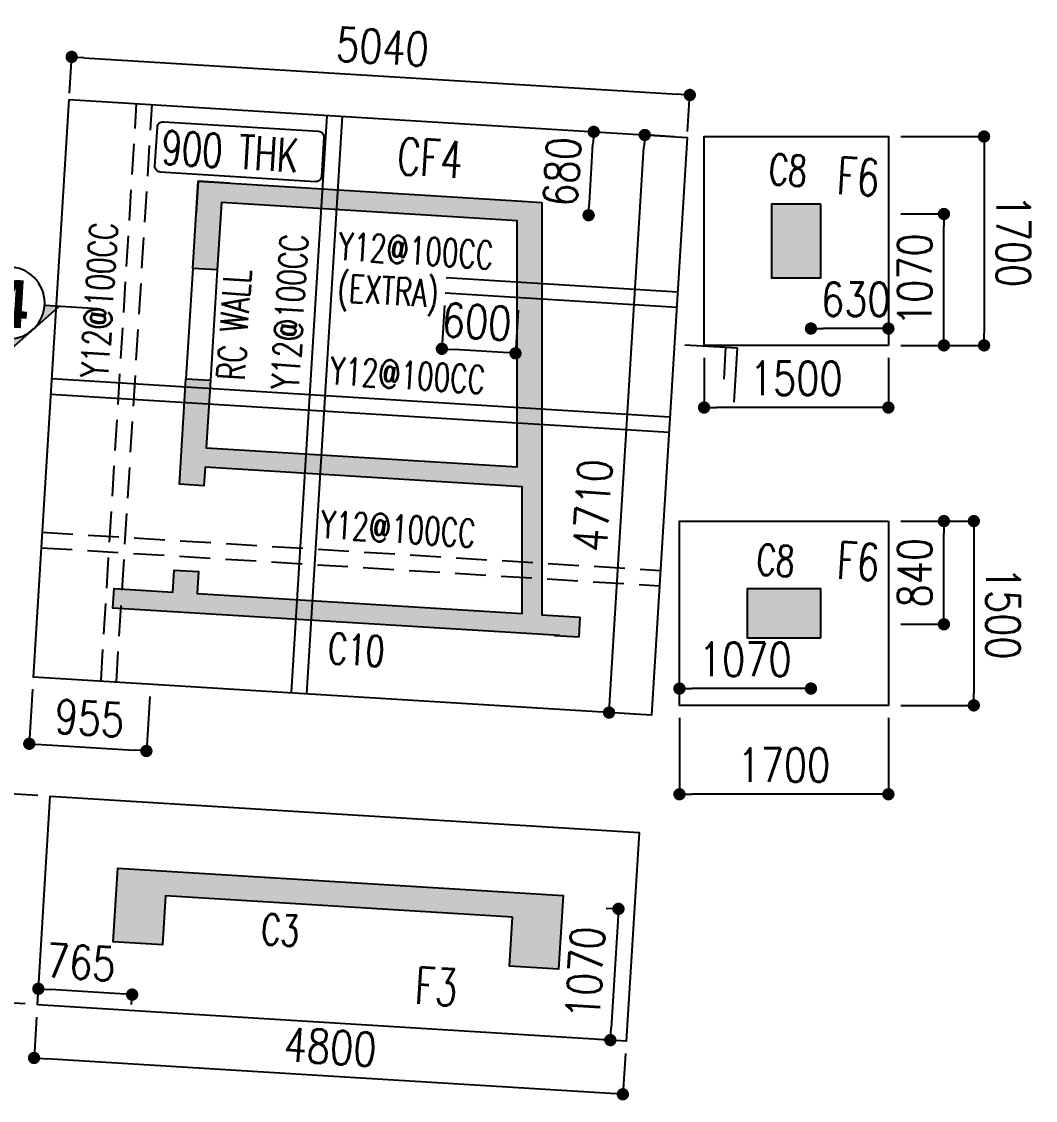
# Model space of a CAD drawing. Extents: x 473024 to 774629, y -1213442 to -1126596.
# Drawn here: x 503486 to 511735, y -1162333 to -1153553 of the extents above; entities that cross this region are included whole.
import ezdxf
from ezdxf.enums import TextEntityAlignment as Align

# ---------------------------------------------------------------- set-up
doc = ezdxf.new("R2010")
doc.units = 0
doc.header["$LTSCALE"] = 100
doc.header["$MEASUREMENT"] = 0
doc.header["$PDMODE"] = 2
doc.header["$PDSIZE"] = -10
doc.linetypes.add('CONTINU', pattern=[0])
doc.linetypes.add('HIDDEN', pattern=[0.375, 0.25, -0.125])
doc.layers.get('0').update_dxf_attribs({"linetype": 'CONTINUOUS'})
doc.layers.get('Defpoints').update_dxf_attribs({"linetype": 'CONTINUOUS'})
for name, color, linetype in [('7', 7, 'CONTINUOUS'), ('C-STRU-COL-HAT', 253, 'CONTINUOUS'), ('COLNO', 6, 'CONTINUOUS'), ('column', 10, 'CONTINUOUS'), ('DIM1', 7, 'CONTINUOUS'), ('dv comment', 3, 'CONTINUOUS'), ('Footing', 2, 'CONTINUOUS'), ('Footing Nos', 4, 'CONTINUOUS'), ('S-FOOTDIM', 9, 'CONTINUOUS'), ('S-RCWALL', 6, 'CONTINUOUS'), ('sectecxt', 3, 'CONTINUOUS'), ('secton', 8, 'CONTINUOUS'), ('TAB', 1, 'CONTINUOUS'), ('Text', 31, 'CONTINUOUS')]:
    doc.layers.add(name, color=color, linetype=linetype)
doc.styles.add('BOLD', font='bold.shx', dxfattribs={"width": 0.7})
doc.styles.add('ROMANS', font='romans.shx', dxfattribs={"width": 0.8})
doc.styles.add('SUSHEEL', font='romans.shx', dxfattribs={"width": 0.75})
doc.dimstyles.new('dim100', dxfattribs={"dimtxt": 275, "dimasz": 100, "dimexe": 50, "dimexo": 50, "dimgap": 100, "dimtad": 1, "dimdec": 0, "dimrnd": 5, "dimzin": 0, "dimdsep": 46, "dimtxsty": 'ROMANS', "dimblk": 'DOT', "dimcen": 0.09, "dimclrd": 9, "dimclre": 9, "dimclrt": 3, "dimadec": 0, "dimazin": 0, "dimtfac": 1, "dimtdec": 0, "dimtofl": 0, "dimtmove": 1, "dimatfit": 0, "dimldrblk": 'DOT', "dimfxl": 1, "dimtolj": 1, "dimtzin": 0, "dimarcsym": 0})

# ---------------------------------------------------------------- blocks, each defined once
blk = doc.blocks.new('A$C0C5E7853')
at = {"layer": 'secton', "linetype": 'CONTINU', "ltscale": 240}
for points in [[(281, 842, -0.198912), (562, 959), (562, 1123)], [(281, 842), (0, 562), (281, 281, -0.198912), (165, 562, -0.198912)], [(562, 165, -0.198912), (281, 281), (562, 0)]]:
    blk.add_hatch(color=8, dxfattribs=at).paths.add_polyline_path(points)
at = {"layer": 'secton', "color": 2}
blk.add_line((562, 959, 0), (562, 1549, 0), dxfattribs=at)
at = {"layer": 'secton', "color": 2, "linetype": 'Continuous'}
for p, q in [((562, 1123, 0), (0, 562, 0)), ((562, 0, 0), (0, 562, 0)), ((562, 165, 0), (562, 0, 0))]:
    blk.add_line(p, q, dxfattribs=at)
at = {"layer": 'secton', "color": 2}
blk.add_circle((562, 562, 0), 397, dxfattribs=at)
blk = doc.blocks.new('A$C25AC2D5B')
at = {"layer": 'Footing'}
for p, q in [((55.5, 910.6, 0), (0, 12.3, 0)), ((255.1, 898.3, 0), (199.6, 0, 0))]:
    blk.add_line(p, q, dxfattribs=at)
at = {"color": 3, "style": 'SUSHEEL', "width": 0.7}
blk.add_text('RC WALL', height=225, rotation=86.46552, dxfattribs=at).set_placement((476.5, -4.4, 0))
blk = doc.blocks.new('_Dot')
at = {"color": 0, "linetype": 'ByBlock', "lineweight": -2}
blk.add_line((-0.5, 0), (-1, 0), dxfattribs=at)
at = {"color": 0, "linetype": 'ByBlock', "const_width": 0.5}
blk.add_lwpolyline([(-0.25, 0, 1), (0.25, 0, 1)], format="xyb", close=True, dxfattribs=at)
blk = doc.blocks.new('*D390')
at = {"layer": 'Defpoints', "color": 0, "linetype": 'ByBlock', "transparency": 16777216}
for p in [(508191.7, -1160765), (508125.8, -1161832.9), (508276.6, -1161842.2)]:
    blk.add_point(p, dxfattribs=at)
at = {"layer": 'S-FOOTDIM', "color": 9, "lineweight": -2, "transparency": 16777216}
for p, q in [((508241.6, -1160768.1), (508392.4, -1160777.4)), ((508336.4, -1160874.1), (508282.8, -1161742.4)), ((508175.7, -1161835.9), (508326.5, -1161845.2))]:
    blk.add_line(p, q, dxfattribs=at)
at = {"layer": 'S-FOOTDIM', "color": 9, "linetype": 'ByBlock', "lineweight": -2, "transparency": 16777216, "xscale": 99.99999999999999, "yscale": 99.99999999999999, "zscale": 99.99999999999999}
for p, rotation in [((508342.5, -1160774.3), 86.46798590366254), ((508276.6, -1161842.2), 266.4679859036626)]:
    blk.add_blockref('_Dot', p, dxfattribs=dict(at, rotation=rotation))
at = {"layer": 'S-FOOTDIM', "color": 3, "linetype": 'ByBlock', "transparency": 16777216, "insert": (508072.5, -1161293.6), "char_height": 275, "attachment_point": 5, "rotation": 86.46799, "style": 'ROMANS'}
blk.add_mtext('\\A1;1070', dxfattribs=at)
blk = doc.blocks.new('DOT')
at = {"layer": '7', "color": 0, "linetype": 'ByBlock'}
blk.add_line((-0.5, 0), (-1, 0), dxfattribs=at)
at = {"layer": '7', "color": 0, "linetype": 'ByBlock', "const_width": 0.5}
blk.add_lwpolyline([(-0.25, 0, 1), (0.25, 0, 1)], format="xyb", close=True, dxfattribs=at)
blk = doc.blocks.new('*D391')
at = {"layer": 'Defpoints', "color": 0, "linetype": 'ByBlock', "transparency": 16777216}
for p in [(503622, -1161425.1), (503614, -1161554.6), (504377.5, -1161601.6)]:
    blk.add_point(p, dxfattribs=at)
at = {"layer": 'S-FOOTDIM', "color": 9, "lineweight": -2, "transparency": 16777216}
for p, q in [((503617.1, -1161504.6), (503625.1, -1161375.2)), ((504285.7, -1161466.1), (503721.8, -1161431.3)), ((504380.6, -1161551.7), (504388.6, -1161422.3))]:
    blk.add_line(p, q, dxfattribs=at)
at = {"layer": 'S-FOOTDIM', "color": 9, "linetype": 'ByBlock', "lineweight": -2, "transparency": 16777216, "xscale": 100, "yscale": 100, "zscale": 100}
for p, rotation in [((503622, -1161425.1), 176.4714921217866), ((504385.5, -1161472.2), 356.4714921217866)]:
    blk.add_blockref('_Dot', p, dxfattribs=dict(at, rotation=rotation))
at = {"layer": 'S-FOOTDIM', "color": 3, "linetype": 'ByBlock', "transparency": 16777216, "insert": (503968.5, -1161208.6), "char_height": 275, "attachment_point": 5, "rotation": 356.47149, "style": 'ROMANS'}
blk.add_mtext('\\A1;765', dxfattribs=at)
blk = doc.blocks.new('*D438')
at = {"layer": 'Defpoints', "color": 0, "linetype": 'ByBlock', "transparency": 16777216}
for p in [(508838.8, -1158981.2), (508838.8, -1159118.2), (509908.8, -1159118.2)]:
    blk.add_point(p, dxfattribs=at)
at = {"layer": 'S-FOOTDIM', "color": 9, "lineweight": -2, "transparency": 16777216}
for p, q in [((508838.8, -1159018.2), (508838.8, -1158981.2)), ((509808.8, -1158981.2), (508938.8, -1158981.2)), ((509908.8, -1159018.2), (509908.8, -1158981.2))]:
    blk.add_line(p, q, dxfattribs=at)
at = {"layer": 'S-FOOTDIM', "color": 9, "linetype": 'ByBlock', "lineweight": -2, "transparency": 16777216, "xscale": 100, "yscale": 100, "zscale": 100, "rotation": 180}
blk.add_blockref('_Dot', (508838.8, -1158981.2), dxfattribs=at)
at = {"layer": 'S-FOOTDIM', "color": 9, "linetype": 'ByBlock', "lineweight": -2, "transparency": 16777216, "xscale": 100, "yscale": 100, "zscale": 100}
blk.add_blockref('_Dot', (509908.8, -1158981.2), dxfattribs=at)
at = {"layer": 'S-FOOTDIM', "color": 3, "linetype": 'ByBlock', "transparency": 16777216, "insert": (509373.8, -1158743.7), "char_height": 275, "attachment_point": 5, "style": 'ROMANS'}
blk.add_mtext('\\A1;1070', dxfattribs=at)
blk = doc.blocks.new('*D439')
at = {"layer": 'Defpoints', "color": 0, "linetype": 'ByBlock', "transparency": 16777216}
for p in [(510538.8, -1157618.1), (510990.7, -1157618.1), (510538.8, -1158458)]:
    blk.add_point(p, dxfattribs=at)
at = {"layer": 'S-FOOTDIM', "color": 9, "lineweight": -2, "transparency": 16777216}
for p, q in [((510638.8, -1157618.1), (510990.7, -1157618.1)), ((510990.7, -1158358), (510990.7, -1157718.1)), ((510638.8, -1158458), (510990.7, -1158458))]:
    blk.add_line(p, q, dxfattribs=at)
at = {"layer": 'S-FOOTDIM', "color": 9, "linetype": 'ByBlock', "lineweight": -2, "transparency": 16777216, "xscale": 100, "yscale": 100, "zscale": 100}
for p, rotation in [((510990.7, -1157618.1), 90), ((510990.7, -1158458), 270)]:
    blk.add_blockref('_Dot', p, dxfattribs=dict(at, rotation=rotation))
at = {"layer": 'S-FOOTDIM', "color": 3, "linetype": 'ByBlock', "transparency": 16777216, "insert": (510753.2, -1158038.1), "char_height": 275, "attachment_point": 5, "rotation": 90, "style": 'ROMANS'}
blk.add_mtext('\\A1;840', dxfattribs=at)
blk = doc.blocks.new('*D440')
at = {"layer": 'Defpoints', "color": 0, "linetype": 'ByBlock', "transparency": 16777216}
for p in [(510538.8, -1155118.5), (510990.7, -1155118.5), (510538.8, -1156188.1)]:
    blk.add_point(p, dxfattribs=at)
at = {"layer": 'S-FOOTDIM', "color": 9, "lineweight": -2, "transparency": 16777216}
for p, q in [((510638.8, -1155118.5), (510990.7, -1155118.5)), ((510990.7, -1156088.1), (510990.7, -1155218.5)), ((510638.8, -1156188.1), (510990.7, -1156188.1))]:
    blk.add_line(p, q, dxfattribs=at)
at = {"layer": 'S-FOOTDIM', "color": 9, "linetype": 'ByBlock', "lineweight": -2, "transparency": 16777216, "xscale": 100, "yscale": 100, "zscale": 100}
for p, rotation in [((510990.7, -1155118.5), 90), ((510990.7, -1156188.1), 270)]:
    blk.add_blockref('_Dot', p, dxfattribs=dict(at, rotation=rotation))
at = {"layer": 'S-FOOTDIM', "color": 3, "linetype": 'ByBlock', "transparency": 16777216, "insert": (510753.2, -1155653.3), "char_height": 275, "attachment_point": 5, "rotation": 90, "style": 'ROMANS'}
blk.add_mtext('\\A1;1070', dxfattribs=at)
blk = doc.blocks.new('*D441')
at = {"layer": 'Defpoints', "color": 0, "linetype": 'ByBlock', "transparency": 16777216}
for p in [(509908.8, -1156051.1), (509908.8, -1156188.2), (510538.8, -1156188.1)]:
    blk.add_point(p, dxfattribs=at)
at = {"layer": 'S-FOOTDIM', "color": 9, "lineweight": -2, "transparency": 16777216}
for p, q in [((509908.8, -1156088.2), (509908.8, -1156051.1)), ((510438.8, -1156051.1), (510008.8, -1156051.1)), ((510538.8, -1156088.1), (510538.8, -1156051.1))]:
    blk.add_line(p, q, dxfattribs=at)
at = {"layer": 'S-FOOTDIM', "color": 9, "linetype": 'ByBlock', "lineweight": -2, "transparency": 16777216, "xscale": 100, "yscale": 100, "zscale": 100, "rotation": 180}
blk.add_blockref('_Dot', (509908.8, -1156051.1), dxfattribs=at)
at = {"layer": 'S-FOOTDIM', "color": 9, "linetype": 'ByBlock', "lineweight": -2, "transparency": 16777216, "xscale": 100, "yscale": 100, "zscale": 100}
blk.add_blockref('_Dot', (510538.8, -1156051.1), dxfattribs=at)
at = {"layer": 'S-FOOTDIM', "color": 3, "linetype": 'ByBlock', "transparency": 16777216, "insert": (510273.8, -1155813.6), "char_height": 275, "attachment_point": 5, "style": 'ROMANS'}
blk.add_mtext('\\A1;630', dxfattribs=at)
blk = doc.blocks.new('*D582')
at = {"layer": 'Defpoints', "color": 0, "transparency": 16777216}
for p in [(503296, -1159831.7), (503718.7, -1159857.8), (503614, -1161554.6)]:
    blk.add_point(p, dxfattribs=at)
at = {"layer": 'S-FOOTDIM', "color": 9, "lineweight": -2, "transparency": 16777216}
for p, q in [((503618.9, -1159851.6), (503296, -1159831.7)), ((503197.4, -1161428.7), (503289.8, -1159931.5)), ((503514.1, -1161548.4), (503191.3, -1161528.5))]:
    blk.add_line(p, q, dxfattribs=at)
at = {"layer": 'S-FOOTDIM', "color": 9, "lineweight": -2, "transparency": 16777216, "xscale": 100, "yscale": 100, "zscale": 100}
for p, rotation in [((503296, -1159831.7), 86.46798601396478), ((503191.3, -1161528.5), 266.4679860139648)]:
    blk.add_blockref('_Dot', p, dxfattribs=dict(at, rotation=rotation))
at = {"layer": 'S-FOOTDIM', "color": 3, "transparency": 16777216, "insert": (503006.6, -1160665.4), "char_height": 275, "attachment_point": 5, "rotation": 86.46799, "style": 'ROMANS'}
blk.add_mtext('\\A1;1700', dxfattribs=at)
blk = doc.blocks.new('*D583')
at = {"layer": 'Defpoints', "color": 0, "transparency": 16777216}
for p in [(503614, -1161554.6), (508404.8, -1161850.3), (503587.2, -1161987.5)]:
    blk.add_point(p, dxfattribs=at)
at = {"layer": 'S-FOOTDIM', "color": 9, "lineweight": -2, "transparency": 16777216}
for p, q in [((503607.8, -1161654.4), (503587.2, -1161987.5)), ((508278.3, -1162277), (503687, -1161993.7)), ((508398.7, -1161950.1), (508378.1, -1162283.2))]:
    blk.add_line(p, q, dxfattribs=at)
at = {"layer": 'S-FOOTDIM', "color": 9, "lineweight": -2, "transparency": 16777216, "xscale": 100, "yscale": 100, "zscale": 100}
for p, rotation in [((503587.2, -1161987.5), 176.4679860039786), ((508378.1, -1162283.2), 356.4679860039786)]:
    blk.add_blockref('_Dot', p, dxfattribs=dict(at, rotation=rotation))
at = {"layer": 'S-FOOTDIM', "color": 3, "transparency": 16777216, "insert": (505997.3, -1161898.3), "char_height": 275, "attachment_point": 5, "rotation": 356.46799, "style": 'ROMANS'}
blk.add_mtext('\\A1;4800', dxfattribs=at)
blk = doc.blocks.new('*D630')
at = {"layer": 'Defpoints', "color": 0, "linetype": 'ByBlock', "transparency": 16777216}
for p in [(510538.8, -1157618.1), (510538.8, -1159118.1), (511234.2, -1159118.1)]:
    blk.add_point(p, dxfattribs=at)
at = {"layer": 'S-FOOTDIM', "color": 9, "lineweight": -2, "transparency": 16777216}
for p, q in [((510638.8, -1157618.1), (511234.1, -1157618.1)), ((511234.1, -1157718.1), (511234.2, -1159018.1)), ((510638.8, -1159118.1), (511234.2, -1159118.1))]:
    blk.add_line(p, q, dxfattribs=at)
at = {"layer": 'S-FOOTDIM', "color": 9, "linetype": 'ByBlock', "lineweight": -2, "transparency": 16777216, "xscale": 99.99999999999999, "yscale": 99.99999999999999, "zscale": 99.99999999999999}
for p, rotation in [((511234.1, -1157618.1), 90.00245195599943), ((511234.2, -1159118.1), 270.0024519559994)]:
    blk.add_blockref('_Dot', p, dxfattribs=dict(at, rotation=rotation))
at = {"layer": 'S-FOOTDIM', "color": 3, "linetype": 'ByBlock', "transparency": 16777216, "insert": (511471.7, -1158368.1), "char_height": 275, "attachment_point": 5, "rotation": 270.00245, "style": 'ROMANS'}
blk.add_mtext('\\A1;1500', dxfattribs=at)
blk = doc.blocks.new('*D631')
at = {"layer": 'Defpoints', "color": 0, "linetype": 'ByBlock', "transparency": 16777216}
for p in [(508838.8, -1159118.2), (510538.8, -1159118.1), (508838.8, -1159841.4)]:
    blk.add_point(p, dxfattribs=at)
at = {"layer": 'S-FOOTDIM', "color": 9, "lineweight": -2, "transparency": 16777216}
for p, q in [((508838.8, -1159218.2), (508838.8, -1159841.4)), ((510538.8, -1159218.1), (510538.8, -1159841.3)), ((510438.8, -1159841.3), (508938.8, -1159841.4))]:
    blk.add_line(p, q, dxfattribs=at)
at = {"layer": 'S-FOOTDIM', "color": 9, "linetype": 'ByBlock', "lineweight": -2, "transparency": 16777216, "xscale": 99.99999999999999, "yscale": 99.99999999999999, "zscale": 99.99999999999999}
for p, rotation in [((508838.8, -1159841.4), 180.0024519560039), ((510538.8, -1159841.3), 0.002451956003873927)]:
    blk.add_blockref('_Dot', p, dxfattribs=dict(at, rotation=rotation))
at = {"layer": 'S-FOOTDIM', "color": 3, "linetype": 'ByBlock', "transparency": 16777216, "insert": (509688.8, -1159603.9), "char_height": 275, "attachment_point": 5, "rotation": 0.00245, "style": 'ROMANS'}
blk.add_mtext('\\A1;1700', dxfattribs=at)
blk = doc.blocks.new('*D632')
at = {"layer": 'Defpoints', "color": 0, "linetype": 'ByBlock', "transparency": 16777216}
for p in [(510538.8, -1154488.1), (510538.8, -1156188.1), (511317.2, -1156188.1)]:
    blk.add_point(p, dxfattribs=at)
at = {"layer": 'S-FOOTDIM', "color": 9, "lineweight": -2, "transparency": 16777216}
for p, q in [((510638.8, -1154488.1), (511317.2, -1154488.1)), ((511317.2, -1154588.1), (511317.2, -1156088.1)), ((510638.8, -1156188.1), (511317.2, -1156188.1))]:
    blk.add_line(p, q, dxfattribs=at)
at = {"layer": 'S-FOOTDIM', "color": 9, "linetype": 'ByBlock', "lineweight": -2, "transparency": 16777216, "xscale": 99.99999999999999, "yscale": 99.99999999999999, "zscale": 99.99999999999999}
for p, rotation in [((511317.2, -1154488.1), 90.00245195597248), ((511317.2, -1156188.1), 270.0024519559725)]:
    blk.add_blockref('_Dot', p, dxfattribs=dict(at, rotation=rotation))
at = {"layer": 'S-FOOTDIM', "color": 3, "linetype": 'ByBlock', "transparency": 16777216, "insert": (511554.7, -1155338.1), "char_height": 275, "attachment_point": 5, "rotation": 270.00245, "style": 'ROMANS'}
blk.add_mtext('\\A1;1700', dxfattribs=at)
blk = doc.blocks.new('*D633')
at = {"layer": 'Defpoints', "color": 0, "linetype": 'ByBlock', "transparency": 16777216}
for p in [(509038.8, -1156188.2), (510538.8, -1156188.1), (509038.9, -1156694.1)]:
    blk.add_point(p, dxfattribs=at)
at = {"layer": 'S-FOOTDIM', "color": 9, "lineweight": -2, "transparency": 16777216}
for p, q in [((509038.8, -1156288.2), (509038.9, -1156694.1)), ((510538.8, -1156288.1), (510538.9, -1156694)), ((510438.9, -1156694), (509138.9, -1156694.1))]:
    blk.add_line(p, q, dxfattribs=at)
at = {"layer": 'S-FOOTDIM', "color": 9, "linetype": 'ByBlock', "lineweight": -2, "transparency": 16777216, "xscale": 99.99999999999999, "yscale": 99.99999999999999, "zscale": 99.99999999999999}
for p, rotation in [((509038.9, -1156694.1), 180.0024519559771), ((510538.9, -1156694), 0.00245195597719364)]:
    blk.add_blockref('_Dot', p, dxfattribs=dict(at, rotation=rotation))
at = {"layer": 'S-FOOTDIM', "color": 3, "linetype": 'ByBlock', "transparency": 16777216, "insert": (509788.9, -1156456.6), "char_height": 275, "attachment_point": 5, "rotation": 0.00245, "style": 'ROMANS'}
blk.add_mtext('\\A1;1500', dxfattribs=at)
blk = doc.blocks.new('*D636')
at = {"layer": 'Defpoints', "color": 0, "linetype": 'ByBlock', "transparency": 16777216}
for p in [(503871.7, -1154186.4), (508923.1, -1154150.7), (508901.7, -1154497)]:
    blk.add_point(p, dxfattribs=at)
at = {"layer": 'S-FOOTDIM', "color": 9, "lineweight": -2, "transparency": 16777216}
for p, q in [((503874.7, -1154136.5), (503896.1, -1153790.3)), ((503992.8, -1153846.4), (508823.3, -1154144.6)), ((508904.8, -1154447.1), (508926.1, -1154100.8))]:
    blk.add_line(p, q, dxfattribs=at)
at = {"layer": 'S-FOOTDIM', "color": 9, "linetype": 'ByBlock', "lineweight": -2, "transparency": 16777216, "xscale": 100, "yscale": 100, "zscale": 100}
for p, rotation in [((503893, -1153840.2), 176.4671603036101), ((508923.1, -1154150.7), 356.4671603036101)]:
    blk.add_blockref('_Dot', p, dxfattribs=dict(at, rotation=rotation))
at = {"layer": 'S-FOOTDIM', "color": 3, "linetype": 'ByBlock', "transparency": 16777216, "insert": (506422.7, -1153758.4), "char_height": 275, "attachment_point": 5, "rotation": 356.46716, "style": 'ROMANS'}
blk.add_mtext('\\A1;5040', dxfattribs=at)
blk = doc.blocks.new('*D637')
at = {"layer": 'Defpoints', "color": 0, "linetype": 'ByBlock', "transparency": 16777216}
for p in [(503581.4, -1158887.5), (504534.6, -1158946.3), (504501.1, -1159489.3)]:
    blk.add_point(p, dxfattribs=at)
at = {"layer": 'S-FOOTDIM', "color": 9, "lineweight": -2, "transparency": 16777216}
for p, q in [((503575.3, -1158987.3), (503547.9, -1159430.4)), ((504528.5, -1159046.1), (504501.1, -1159489.3)), ((503647.7, -1159436.6), (504401.3, -1159483.1))]:
    blk.add_line(p, q, dxfattribs=at)
at = {"layer": 'S-FOOTDIM', "color": 9, "linetype": 'ByBlock', "lineweight": -2, "transparency": 16777216}
for p, xscale, yscale, zscale, rotation in [((503547.9, -1159430.4), 100, 100, 100, 176.4671603036141), ((504501.1, -1159489.3), 99.99999999999999, 99.99999999999999, 99.99999999999999, 356.467160303614)]:
    blk.add_blockref('_Dot', p, dxfattribs=dict(at, xscale=xscale, yscale=yscale, zscale=zscale, rotation=rotation))
at = {"layer": 'S-FOOTDIM', "color": 3, "linetype": 'ByBlock', "transparency": 16777216, "insert": (504039.1, -1159222.8), "char_height": 275, "attachment_point": 5, "rotation": 356.46716, "style": 'ROMANS'}
blk.add_mtext('\\A1;955', dxfattribs=at)
blk = doc.blocks.new('*D638')
at = {"layer": 'Defpoints', "color": 0, "linetype": 'ByBlock', "transparency": 16777216}
for p in [(508556.3, -1154475.6), (508901.7, -1154497), (508611.5, -1159198)]:
    blk.add_point(p, dxfattribs=at)
at = {"layer": 'S-FOOTDIM', "color": 9, "lineweight": -2, "transparency": 16777216}
for p, q in [((508801.9, -1154490.8), (508556.3, -1154475.6)), ((508272.2, -1159076.9), (508550.1, -1154575.4)), ((508511.6, -1159191.8), (508266, -1159176.7))]:
    blk.add_line(p, q, dxfattribs=at)
at = {"layer": 'S-FOOTDIM', "color": 9, "linetype": 'ByBlock', "lineweight": -2, "transparency": 16777216, "xscale": 100, "yscale": 100, "zscale": 100}
for p, rotation in [((508556.3, -1154475.6), 86.46716029987054), ((508266, -1159176.7), 266.4671602998706)]:
    blk.add_blockref('_Dot', p, dxfattribs=dict(at, rotation=rotation))
at = {"layer": 'S-FOOTDIM', "color": 3, "linetype": 'ByBlock', "transparency": 16777216, "insert": (508132.2, -1157490.6), "char_height": 275, "attachment_point": 5, "rotation": 86.46716, "style": 'ROMANS'}
blk.add_mtext('\\A1;4710', dxfattribs=at)
blk = doc.blocks.new('*D639')
at = {"layer": 'Defpoints', "color": 0, "linetype": 'ByBlock', "transparency": 16777216}
for p in [(506933.5, -1155763.6), (507532.4, -1155800.6), (506905.6, -1156215.8)]:
    blk.add_point(p, dxfattribs=at)
at = {"layer": 'S-FOOTDIM', "color": 9, "lineweight": -2, "transparency": 16777216}
for p, q in [((506927.4, -1155863.5), (506905.6, -1156215.8)), ((507526.2, -1155900.4), (507504.5, -1156252.8)), ((507404.7, -1156246.6), (507005.4, -1156222))]:
    blk.add_line(p, q, dxfattribs=at)
at = {"layer": 'S-FOOTDIM', "color": 9, "linetype": 'ByBlock', "lineweight": -2, "transparency": 16777216, "xscale": 99.99999999999999, "yscale": 99.99999999999999, "zscale": 99.99999999999999}
for p, rotation in [((506905.6, -1156215.8), 176.4671603036136), ((507504.5, -1156252.8), 356.4671603036136)]:
    blk.add_blockref('_Dot', p, dxfattribs=dict(at, rotation=rotation))
at = {"layer": 'S-FOOTDIM', "color": 3, "linetype": 'ByBlock', "transparency": 16777216, "insert": (507189.4, -1155995.4), "char_height": 275, "attachment_point": 5, "rotation": 356.46716, "style": 'ROMANS'}
blk.add_mtext('\\A1;600', dxfattribs=at)
blk = doc.blocks.new('*D640')
at = {"layer": 'Defpoints', "color": 0, "linetype": 'ByBlock', "transparency": 16777216}
for p in [(508093, -1154447), (508141.2, -1154450), (508051.1, -1155125.7)]:
    blk.add_point(p, dxfattribs=at)
at = {"layer": 'S-FOOTDIM', "color": 9, "lineweight": -2, "transparency": 16777216}
for p, q in [((508192.8, -1154453.2), (508141.2, -1154450)), ((508105.4, -1155028.9), (508135, -1154549.8)), ((508150.9, -1155131.9), (508099.3, -1155128.7))]:
    blk.add_line(p, q, dxfattribs=at)
at = {"layer": 'S-FOOTDIM', "color": 9, "linetype": 'ByBlock', "lineweight": -2, "transparency": 16777216, "xscale": 99.99999999999999, "yscale": 99.99999999999999, "zscale": 99.99999999999999}
for p, rotation in [((508141.2, -1154450), 86.46716029986979), ((508099.3, -1155128.7), 266.4671602998698)]:
    blk.add_blockref('_Dot', p, dxfattribs=dict(at, rotation=rotation))
at = {"layer": 'S-FOOTDIM', "color": 3, "linetype": 'ByBlock', "transparency": 16777216, "insert": (507883.2, -1154774.7), "char_height": 275, "attachment_point": 5, "rotation": 86.46716, "style": 'ROMANS'}
blk.add_mtext('\\A1;680', dxfattribs=at)

msp = doc.modelspace()

# ---------------------------------------------------------------- hatches: boundary and pattern name
at = {"layer": 'C-STRU-COL-HAT'}
h = msp.add_hatch(color=256, dxfattribs=at)
h.dxf.hatch_style = 1
h.paths.add_polyline_path([(504922.1, -1154852.4), (504878.3, -1155561.1), (505077.9, -1155573.4), (505111.8, -1155024.4), (507518.8, -1155173), (507518.8, -1157176.8), (504988.6, -1157020.6), (505022.5, -1156471.7), (504822.9, -1156459.4), (504769.9, -1157317.7), (504769.9, -1157317.7), (504969.5, -1157330), (504978.7, -1157180.3), (507558.8, -1157339.6), (507558.8, -1158371.5), (504915.3, -1158208.4), (504926.4, -1158028.7), (504726.8, -1158016.4), (504715.7, -1158196), (504239, -1158166.6), (504234.1, -1158245.2), (504229.1, -1158326.3), (507862.1, -1158550.6), (508021.8, -1158560.4), (508031.6, -1158400.7), (507718.8, -1158381.4), (507718.8, -1155025), (507558.8, -1155015.2)])
h = msp.add_hatch(color=256, dxfattribs=at)
h.dxf.hatch_style = 1
h.paths.add_polyline_path([(509588.8, -1155038.2), (509988.8, -1155038.2), (509988.8, -1155638.2), (509588.8, -1155638.2)])
h = msp.add_hatch(color=256, dxfattribs=at)
h.dxf.hatch_style = 1
h.paths.add_polyline_path([(509988.8, -1158168.2), (509988.8, -1158568.2), (509388.8, -1158568.2), (509388.8, -1158168.2)])
h = msp.add_hatch(color=256, dxfattribs=at)
h.dxf.hatch_style = 1
h.paths.add_polyline_path([(507480.2, -1160841.4), (504655.6, -1160667), (504631, -1161066.2), (504231.7, -1161041.5), (504268.7, -1160442.7), (507891.8, -1160666.4), (507891.8, -1160666.4), (507891.8, -1160666.4), (507854.8, -1161265.3), (507455.6, -1161240.6)])

# ---------------------------------------------------------------- linework, layer by layer
at = {"layer": 'column', "color": 1, "elevation": 0}
for points in [[(505177.7, -1154868.2), (504922.1, -1154852.4), (504922.1, -1154852.4), (504906.3, -1155108)], [(505177.7, -1154868.2), (504922.1, -1154852.4), (504922.1, -1154852.4), (504906.3, -1155108)], [(507480.2, -1160841.4), (504655.6, -1160667), (504631, -1161066.2), (504231.7, -1161041.5), (504268.7, -1160442.7), (507891.8, -1160666.4), (507891.8, -1160666.4), (507891.8, -1160666.4), (507854.8, -1161265.3), (507455.6, -1161240.6), (507480.2, -1160841.4)]]:
    msp.add_lwpolyline(points, dxfattribs=at)
for points in [[(509988.8, -1155038.2), (509588.8, -1155038.2), (509588.8, -1155638.2), (509988.8, -1155638.2)], [(509988.8, -1155038.2), (509588.8, -1155038.2), (509588.8, -1155638.2), (509988.8, -1155638.2)], [(509988.8, -1158568.2), (509988.8, -1158168.2), (509388.8, -1158168.2), (509388.8, -1158568.2)], [(509988.8, -1158568.2), (509988.8, -1158168.2), (509388.8, -1158168.2), (509388.8, -1158568.2)]]:
    msp.add_lwpolyline(points, close=True, dxfattribs=at)
at = {"layer": 'Footing', "elevation": 0}
for points in [[(503871.7, -1154186.4), (508901.7, -1154497), (508611.5, -1159198), (503581.4, -1158887.5)], [(510538.8, -1156188.1), (509038.8, -1156188.2), (509038.8, -1154488.2), (510538.8, -1154488.1)], [(510538.8, -1157618.1), (510538.8, -1159118.1), (508838.8, -1159118.2), (508838.8, -1157618.2)], [(503614, -1161554.6), (503718.7, -1159857.8), (508509.6, -1160153.5), (508404.8, -1161850.3)]]:
    msp.add_lwpolyline(points, close=True, dxfattribs=at)
at = {"layer": 'S-RCWALL'}
for p, q in [((507558.8, -1155015.2, 0), (507718.8, -1155025, 0)), ((508021.8, -1158560.4, 0), (508031.6, -1158400.7, 0)), ((507822.9, -1158548.1, 0), (508021.8, -1158560.4, 0))]:
    msp.add_line(p, q, dxfattribs=at)
at = {"layer": 'S-RCWALL', "elevation": 0}
for points in [[(507862.1, -1158550.6), (504229.1, -1158326.3), (504234.1, -1158245.2), (504239, -1158166.6), (504715.7, -1158196), (504726.8, -1158016.4), (504926.4, -1158028.7), (504926.4, -1158028.7), (504915.3, -1158208.4), (507558.8, -1158371.5), (507558.8, -1157339.6), (504978.7, -1157180.3), (504969.5, -1157330), (504969.5, -1157330), (504769.9, -1157317.7), (504769.9, -1157317.7), (504769.9, -1157317.7), (504822.9, -1156459.4), (505022.5, -1156471.7), (504988.6, -1157020.6), (507518.8, -1157176.8), (507518.8, -1155173), (505111.8, -1155024.4), (505077.9, -1155573.4), (504878.3, -1155561.1), (504922.1, -1154852.4), (504922.1, -1154852.4), (507558.8, -1155015.2)], [(507718.8, -1155025), (507718.8, -1158381.4), (508031.6, -1158400.7)]]:
    msp.add_lwpolyline(points, dxfattribs=at)
at = {"layer": 'secton', "color": 2, "linetype": 'Continuous'}
msp.add_line((508883.8, -1156182.4, 0), (509308.6, -1156208.6, 0), dxfattribs=at)
at = {"layer": 'secton', "color": 6, "linetype": 'Continuous'}
for p, q in [((509214.6, -1156202.8, 0), (509198.5, -1156463, 0)), ((509308.6, -1156208.6, 0), (509281.4, -1156649.9, 0))]:
    msp.add_line(p, q, dxfattribs=at)
at = {"layer": 'TAB', "color": 1, "linetype": 'HIDDEN', "ltscale": 10}
for p, q in [((504132.1, -1158913.7, 0), (504421.8, -1154220.4, 0)), ((504257.4, -1158929.2, 0), (504547.7, -1154228.1, 0)), ((503654.2, -1157708.8, 0), (508684.2, -1158019.3, 0)), ((503646.4, -1157834.6, 0), (508676.5, -1158145.1, 0))]:
    msp.add_line(p, q, dxfattribs=at)
at = {"layer": 'TAB', "color": 1}
for p, q in [((505682.1, -1159009.3, 0), (505971.8, -1154316.1, 0)), ((505807.4, -1159024.9, 0), (506097.7, -1154323.8, 0)), ((508824.1, -1155754, 0), (506941.3, -1155637.8, 0)), ((508816.3, -1155879.9, 0), (506933.5, -1155763.6, 0)), ((503731.4, -1156458, 0), (508761.4, -1156768.5, 0)), ((503723.7, -1156583.8, 0), (508753.7, -1156894.4, 0))]:
    msp.add_line(p, q, dxfattribs=at)
at = {"layer": 'Text', "color": 4, "elevation": 0}
msp.add_lwpolyline([(504639.4, -1154367.7), (505902.2, -1154445.7, -0.414214), (505945.5, -1154494.6), (505925.9, -1154812.3, -0.414214), (505876.9, -1154855.6), (504614.1, -1154777.6, -0.414214), (504570.8, -1154728.7), (504590.4, -1154411, -0.414214)], format="xyb", close=True, dxfattribs=at)

# ---------------------------------------------------------------- block references
at = {"layer": 'DIM1', "color": 8, "linetype": 'CONTINU', "ltscale": 240, "xscale": -0.7369315199055626, "yscale": 0.7369315199030098, "zscale": 0.7369315200000002, "rotation": 266.4680040377021}
msp.add_blockref('A$C0C5E7853', (502942, -1156230.3, 0), dxfattribs=at)
at = {"layer": 'dv comment', "color": 3, "linetype": 'ByBlock'}
msp.add_blockref('A$C25AC2D5B', (504822.8, -1156471.7, 0), dxfattribs=at)

# ---------------------------------------------------------------- texts
at = {"color": 3, "style": 'SUSHEEL', "width": 0.7}
for s, rotation, p in [('Y12@100CC', 86.46716, (504190, -1156455.8, 0)), ('Y12@100CC', 86.46716, (505740, -1156551.5, 0)), ('Y12@100CC', 356.46716, (506057.5, -1155489.4, 0)), ('(EXTRA)', 356.46716, (506049.6, -1155829.8, 0)), ('Y12@100CC', 356.46716, (505990.2, -1156503.6, 0)), ('Y12@100CC', 356.46716, (505913, -1157754.4, 0))]:
    msp.add_text(s, height=225, rotation=rotation, dxfattribs=at).set_placement(p)
at = {"layer": 'COLNO', "style": 'ROMANS', "width": 0.7}
for s, rotation, p in [('C8', 356.47046, (509882.6, -1154645.6, 0)), ('C8', 356.47046, (509782.6, -1157822.5, 0)), ('C10', 356.46716, (506445, -1158555.5, 0)), ('C3', 356.46637, (505752.1, -1160831.2, 0))]:
    msp.add_text(s, height=250, rotation=rotation, dxfattribs=at).set_placement(p, align=Align.TOP_RIGHT)
at = {"layer": 'Footing Nos', "color": 6, "style": 'ROMANS', "width": 0.7}
for s, rotation, p in [('CF4', 356.46716, (507083.5, -1154528.5, 0)), ('F6', 356.47044, (510474, -1154676.3, 0)), ('F6', 356.47044, (510474, -1157806.3, 0)), ('F3', 356.46799, (507040.5, -1161267.3, 0))]:
    msp.add_text(s, height=300, rotation=rotation, dxfattribs=at).set_placement(p, align=Align.TOP_RIGHT)
at = {"layer": 'sectecxt', "color": 6, "linetype": 'Continuous', "style": 'BOLD', "width": 0.9}
msp.add_text('4', height=390, rotation=356.468, dxfattribs=at).set_placement((503264, -1156035, 0))
at = {"layer": 'Text', "color": 6, "style": 'ROMANS', "width": 0.7}
msp.add_text('900 THK', height=275, rotation=356.46716, dxfattribs=at).set_placement((504618.1, -1154712, 0))

# ---------------------------------------------------------------- dimensions: what is measured, and where the dimension line sits
at = {"layer": 'S-FOOTDIM'}
dim = msp.add_linear_dim(base=(508923.1, -1154150.7, 0), p1=(503871.7, -1154186.4, 0), p2=(508901.7, -1154497, 0), angle=356.46716, dimstyle='dim100', override={"dimpost": '\\X'}, dxfattribs=at)
dim.commit()
dim.dimension.update_dxf_attribs({"geometry": '*D636', "text_midpoint": (506422.7, -1153758.4, 0)})
at = {"layer": 'S-FOOTDIM', "color": 3}
for base, p1, p2, angle, picture, middle in [((508141.2, -1154450, 0), (508051.1, -1155125.7, 0), (508093, -1154447, 0), 86.46716, '*D640', (508120.2, -1154789.4, 0)), ((508556.3, -1154475.6, 0), (508611.5, -1159198, 0), (508901.7, -1154497, 0), 86.46716, '*D638', (508369.2, -1157505.2, 0)), ((506905.6, -1156215.8, 0), (507532.4, -1155800.6, 0), (506933.5, -1155763.6, 0), 176.46716, '*D639', (507174.7, -1156232.4, 0))]:
    dim = msp.add_linear_dim(base=base, p1=p1, p2=p2, angle=angle, dimstyle='dim100', override={"dimexe": 0, "dimexo": 100, "dimpost": '\\X'}, dxfattribs=at)
    dim.commit()
    dim.dimension.update_dxf_attribs({"geometry": picture, "text_midpoint": middle, "dimtype": 160})
for p1, p2, distance, override, picture, middle in [((510538.8, -1154488.1, 0), (510538.8, -1156188.1, 0), 778.4, {"dimexe": 0, "dimexo": 100, "dimpost": '\\X'}, '*D632', (511554.7, -1155338.1, 0)), ((510538.8, -1156188.1, 0), (509038.8, -1156188.2, 0), 505.9, {"dimexe": 0, "dimexo": 100, "dimpost": '\\X', "dimblk": 'Dot'}, '*D633', (509788.9, -1156456.6, 0)), ((510538.8, -1157618.1, 0), (510538.8, -1159118.1, 0), 695.4, {"dimexe": 0, "dimexo": 100, "dimpost": '\\X'}, '*D630', (511471.7, -1158368.1, 0)), ((510538.8, -1159118.1, 0), (508838.8, -1159118.2, 0), 723.2, {"dimexe": 0, "dimexo": 100, "dimpost": '\\X'}, '*D631', (509688.8, -1159603.9, 0))]:
    dim = msp.add_aligned_dim(p1=p1, p2=p2, distance=distance, dimstyle='dim100', override=override, dxfattribs=at)
    dim.commit()
    dim.dimension.update_dxf_attribs({"geometry": picture, "text_midpoint": middle})
for base, p1, p2, angle, override, picture, middle in [((510990.7, -1155118.5, 0), (510538.8, -1156188.1, 0), (510538.8, -1155118.5, 0), 90, {"dimexe": 0, "dimexo": 100, "dimpost": '\\X', "dimblk": 'Dot'}, '*D440', (510753.2, -1155653.3, 0)), ((510990.7, -1157618.1), (510538.8, -1158458, 0), (510538.8, -1157618.1, 0), 90, {"dimexe": 0, "dimexo": 100, "dimpost": '\\X', "dimblk": 'Dot'}, '*D439', (510753.2, -1158038.1)), ((504501.1, -1159489.3, 0), (503581.4, -1158887.5, 0), (504534.6, -1158946.3, 0), 356.46716, {"dimexe": 0, "dimexo": 100, "dimpost": '\\X'}, '*D637', (504039.1, -1159222.8, 0)), ((503296, -1159831.7, 0), (503614, -1161554.6, 0), (503718.7, -1159857.8, 0), 86.46799, {"dimexe": 0, "dimexo": 100, "dimpost": '\\X'}, '*D582', (503006.6, -1160665.4, 0)), ((503587.2, -1161987.5, 0), (508404.8, -1161850.3, 0), (503614, -1161554.6, 0), 356.46799, {"dimexe": 0, "dimexo": 100, "dimpost": '\\X'}, '*D583', (505997.3, -1161898.3, 0))]:
    dim = msp.add_linear_dim(base=base, p1=p1, p2=p2, angle=angle, dimstyle='dim100', override=override, dxfattribs=at)
    dim.commit()
    dim.dimension.update_dxf_attribs({"geometry": picture, "text_midpoint": middle})
dim = msp.add_linear_dim(base=(509908.8, -1156051.1, 0), p1=(510538.8, -1156188.1, 0), p2=(509908.8, -1156188.2, 0), dimstyle='dim100', override={"dimexe": 0, "dimexo": 100, "dimpost": '\\X', "dimblk": 'Dot'}, dxfattribs=at)
dim.commit()
dim.dimension.update_dxf_attribs({"geometry": '*D441', "text_midpoint": (510273.8, -1156051.1, 0), "dimtype": 160})
dim = msp.add_linear_dim(base=(508838.8, -1158981.2), p1=(509908.8, -1159118.2, 0), p2=(508838.8, -1159118.2, 0), dimstyle='dim100', override={"dimexe": 0, "dimexo": 100, "dimpost": '\\X', "dimblk": 'Dot'}, dxfattribs=at)
dim.commit()
dim.dimension.update_dxf_attribs({"geometry": '*D438', "text_midpoint": (509373.8, -1158743.7)})
at = {"layer": 'S-FOOTDIM'}
dim = msp.add_aligned_dim(p1=(508191.7, -1160765, 0), p2=(508125.8, -1161832.9, 0), distance=151.1, dimstyle='dim100', override={"dimpost": '\\X', "dimblk": 'Dot'}, dxfattribs=at)
dim.commit()
dim.dimension.update_dxf_attribs({"geometry": '*D390', "text_midpoint": (508072.5, -1161293.6, 0)})
dim = msp.add_linear_dim(base=(503622, -1161425.1, 0), p1=(504377.5, -1161601.6, 0), p2=(503614, -1161554.6, 0), angle=176.47149, dimstyle='dim100', override={"dimpost": '\\X', "dimblk": 'Dot'}, dxfattribs=at)
dim.commit()
dim.dimension.update_dxf_attribs({"geometry": '*D391', "text_midpoint": (503953.8, -1161445.6, 0), "dimtype": 161})

doc.saveas('drawing.dxf')
